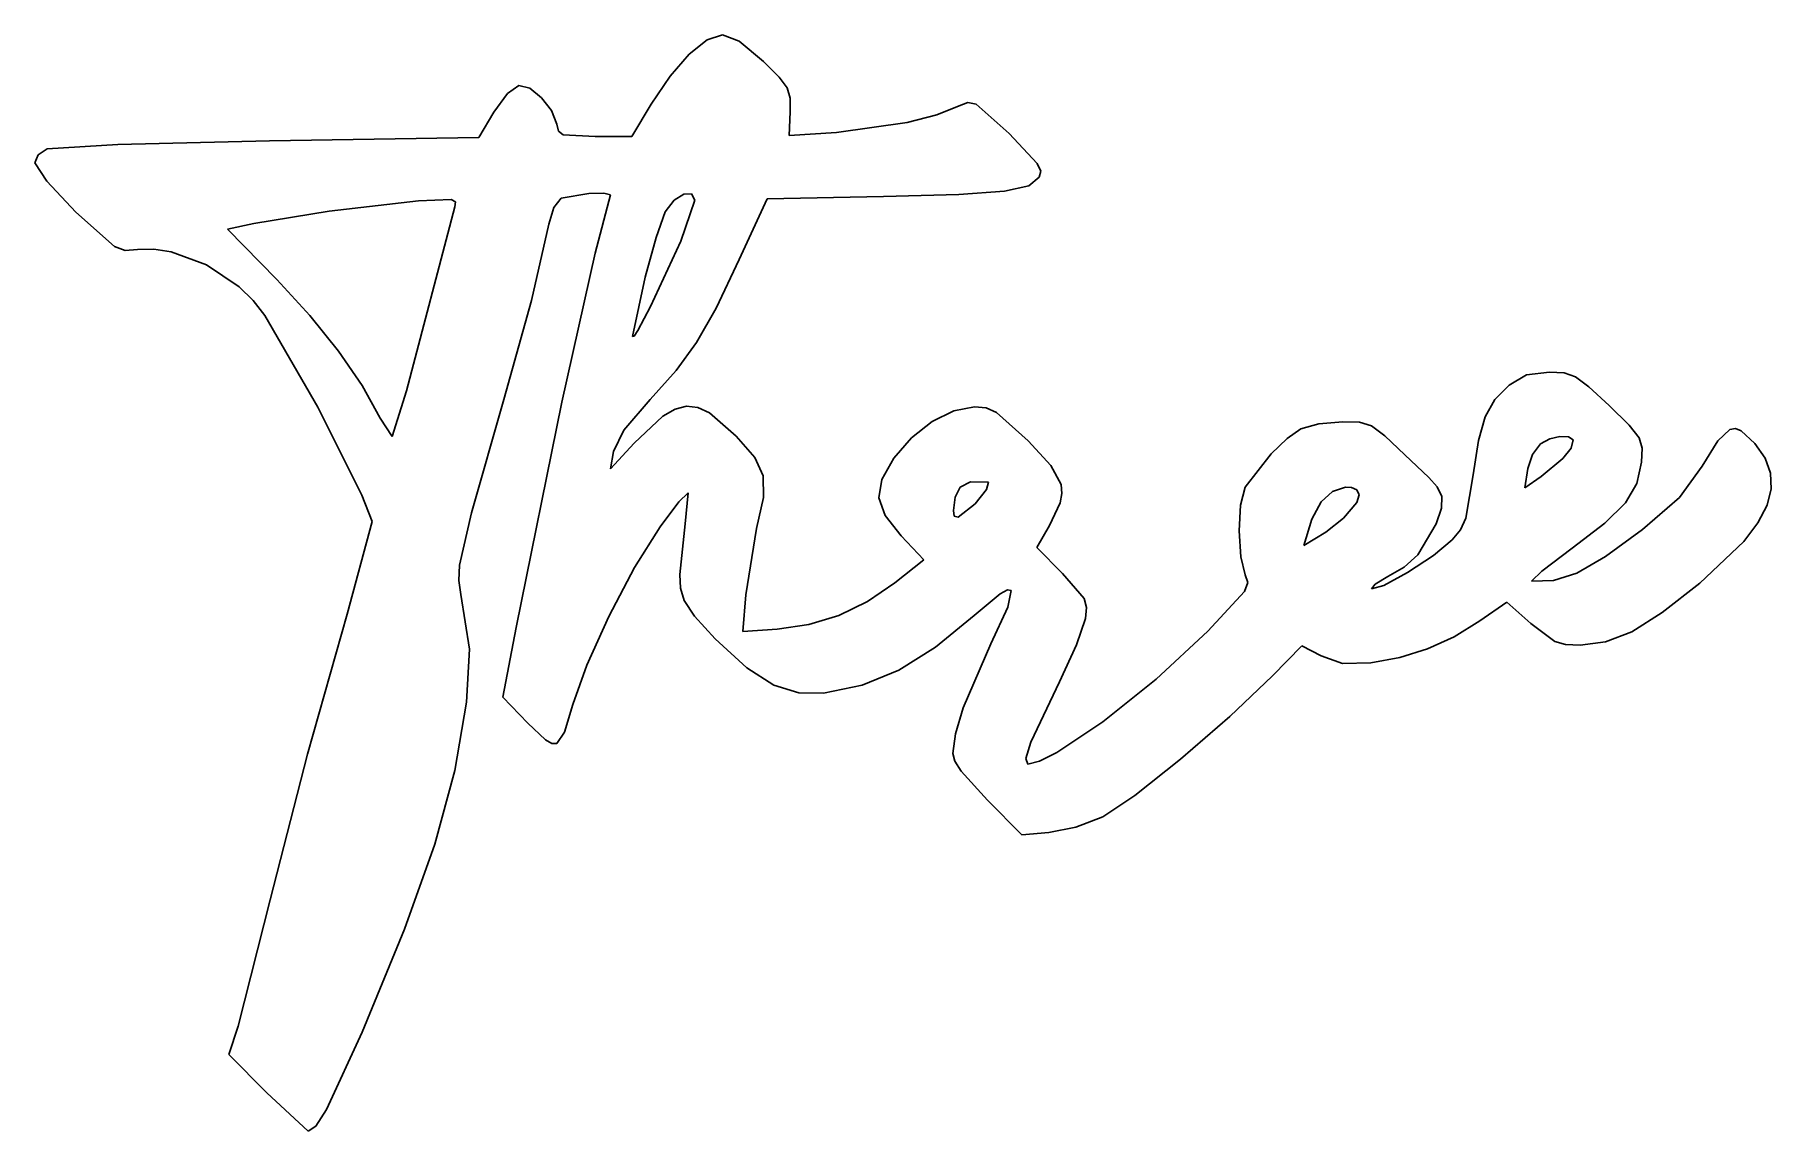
# Model space of a CAD drawing. Extents: x 3.5 to 102.3, y 2.9 to 65.3.
import ezdxf

# ---------------------------------------------------------------- set-up
doc = ezdxf.new("R2010")
doc.units = 0

msp = doc.modelspace()

# ---------------------------------------------------------------- linework, layer by layer
at = {"layer": 'Image'}
for p, q in [((41.756261, 64.997676), (42.61357, 65.28895)), ((42.61357, 65.28895), (43.558864, 64.921664)), ((40.7335, 64.18296), (41.756261, 64.997676)), ((43.558864, 64.921664), (44.94472, 63.76115)), ((39.636339, 62.933462), (40.7335, 64.18296)), ((44.94472, 63.76115), (45.835612, 62.875384)), ((30.388205, 61.952158), (31.035472, 62.407498)), ((31.035472, 62.407498), (31.655387, 62.242298)), ((31.655387, 62.242298), (32.33296, 61.707075)), ((38.55583, 61.33784), (39.636339, 62.933462)), ((45.835612, 62.875384), (46.303685, 62.260124)), ((46.303685, 62.260124), (46.475193, 61.679249)), ((29.617422, 60.888898), (30.388205, 61.952158)), ((32.33296, 61.707075), (32.900862, 60.972435)), ((37.4569, 59.5034), (38.55583, 61.33784)), ((46.475193, 61.679249), (46.47639, 60.89664)), ((54.801024, 60.726733), (56.080243, 61.235511)), ((56.080243, 61.235511), (56.577373, 61.4428)), ((56.577373, 61.4428), (57.041393, 61.347187)), ((57.041393, 61.347187), (58.914983, 59.670331)), ((28.770756, 59.452148), (29.617422, 60.888898)), ((32.900862, 60.972435), (33.191762, 60.208988)), ((46.47639, 60.89664), (46.418213, 59.55993)), ((49.095913, 59.735821), (53.119168, 60.287568)), ((53.119168, 60.287568), (54.801024, 60.726733)), ((8.227855, 59.047628), (16.853556, 59.261688)), ((16.853556, 59.261688), (28.770756, 59.452148)), ((33.191762, 60.208988), (33.288039, 59.811701)), ((33.288039, 59.811701), (33.561767, 59.60106)), ((33.561767, 59.60106), (35.371582, 59.503433)), ((35.371582, 59.503433), (37.4569, 59.5034)), ((46.418213, 59.55993), (49.095913, 59.735821)), ((58.914983, 59.670331), (60.517105, 57.959593)), ((3.5119, 58.00826), (3.71549, 58.458006)), ((3.71549, 58.458006), (4.224156, 58.800428)), ((4.224156, 58.800428), (8.227855, 59.047628)), ((4.200561, 56.967859), (3.5119, 58.00826)), ((60.517105, 57.959593), (60.718107, 57.520152)), ((60.718107, 57.520152), (60.634963, 57.190931)), ((5.85628, 55.1986), (4.200561, 56.967859)), ((58.657604, 56.394477), (56.059502, 56.209557)), ((60.031048, 56.702762), (58.657604, 56.394477)), ((60.634963, 57.190931), (60.031048, 56.702762)), ((25.34098, 55.836032), (20.258464, 55.248815)), ((24.6555, 45.0395), (27.40269, 55.5084)), ((27.200351, 55.921873), (25.34098, 55.836032)), ((27.431392, 55.789828), (27.200351, 55.921873)), ((27.40269, 55.5084), (27.431392, 55.789828)), ((33.025392, 55.45779), (32.748687, 54.504165)), ((33.446616, 55.985835), (33.025392, 55.45779)), ((35.012484, 56.249732), (33.446616, 55.985835)), ((35.873596, 56.27382), (35.012484, 56.249732)), ((35.388964, 52.87114), (36.247876, 56.18725)), ((36.247876, 56.18725), (35.873596, 56.27382)), ((39.866067, 55.879228), (39.368396, 55.211097)), ((40.41708, 56.227924), (39.866067, 55.879228)), ((40.2448, 53.545), (41.047406, 55.87333)), ((40.863503, 56.233764), (40.41708, 56.227924)), ((41.047406, 55.87333), (40.863503, 56.233764)), ((45.159103, 55.961416), (43.569453, 52.502986)), ((51.781613, 56.091481), (45.159103, 55.961416)), ((56.059502, 56.209557), (51.781613, 56.091481)), ((8.042768, 53.233837), (5.85628, 55.1986)), ((15.97493, 54.550232), (14.46801, 54.224703)), ((20.258464, 55.248815), (15.97493, 54.550232)), ((32.748687, 54.504165), (31.768144, 50.171484)), ((39.368396, 55.211097), (38.848904, 53.746019)), ((14.46801, 54.224703), (17.28005, 51.360733)), ((38.848904, 53.746019), (38.229236, 51.498913)), ((38.531178, 49.82123), (40.244796, 53.544997)), ((40.244796, 53.544997), (40.2448, 53.545)), ((8.65328, 53.018898), (8.042768, 53.233837)), ((9.353, 53.0648), (8.65328, 53.018898)), ((10.283704, 53.092929), (9.353, 53.0648)), ((11.268152, 52.948041), (10.283704, 53.092929)), ((13.276238, 52.2022), (11.268152, 52.948041)), ((33.476859, 44.389131), (35.388964, 52.87114)), ((43.569453, 52.502986), (42.251618, 49.744958)), ((15.13318, 50.953259), (13.276238, 52.2022)), ((17.28005, 51.360733), (19.154559, 49.326314)), ((38.229236, 51.498913), (37.510806, 48.116197)), ((15.928697, 50.179496), (15.13318, 50.953259)), ((16.5949, 49.3272), (15.928697, 50.179496)), ((31.768144, 50.171484), (30.182817, 44.545585)), ((37.813001, 48.470615), (38.531178, 49.82123)), ((42.251618, 49.744958), (41.14984, 47.7852)), ((19.602863, 44.112737), (16.5949, 49.3272)), ((19.154559, 49.326314), (20.784784, 47.298468)), ((37.594739, 48.138162), (37.813001, 48.470615)), ((37.510806, 48.116197), (37.594739, 48.138162)), ((41.14984, 47.7852), (39.991126, 46.194994)), ((20.784784, 47.298468), (22.132025, 45.329152)), ((39.991126, 46.194994), (38.502483, 44.545626)), ((87.343372, 45.358664), (88.331899, 45.94673)), ((88.331899, 45.94673), (89.638722, 46.097837)), ((89.638722, 46.097837), (90.477237, 46.05844)), ((90.477237, 46.05844), (91.133034, 45.834027)), ((91.133034, 45.834027), (91.88988, 45.26527)), ((22.132025, 45.329152), (23.15758, 43.470323)), ((23.829661, 42.428983), (24.655503, 45.039533)), ((24.655503, 45.039533), (24.6555, 45.0395)), ((30.182817, 44.545585), (28.339787, 38.100475)), ((38.502483, 44.545626), (37.013253, 42.802605)), ((85.980333, 43.554935), (86.532417, 44.535899)), ((86.532417, 44.535899), (87.343372, 45.358664)), ((91.88988, 45.26527), (93.031542, 44.192837)), ((22.1183, 39.0968), (19.602863, 44.112737)), ((23.15758, 43.470323), (23.829661, 42.428983)), ((30.890774, 31.56334), (33.476859, 44.389131)), ((37.588999, 42.056109), (39.225149, 43.59314)), ((39.225149, 43.59314), (39.920467, 43.996787)), ((39.920467, 43.996787), (40.575078, 44.159974)), ((40.575078, 44.159974), (41.219829, 44.084791)), ((41.219829, 44.084791), (41.885569, 43.773326)), ((41.885569, 43.773326), (43.403409, 42.44991)), ((54.538795, 43.289911), (55.777285, 43.901303)), ((55.777285, 43.901303), (56.955818, 44.122271)), ((56.955818, 44.122271), (57.614582, 44.065174)), ((57.614582, 44.065174), (58.20874, 43.809438)), ((58.20874, 43.809438), (60.005008, 42.195371)), ((85.601409, 42.200796), (85.980333, 43.554935)), ((93.031542, 44.192837), (94.167606, 43.074285)), ((37.013253, 42.802605), (36.428943, 41.582296)), ((53.361862, 42.365364), (54.538795, 43.289911)), ((74.737025, 42.313472), (75.513862, 42.870551)), ((75.513862, 42.870551), (76.535214, 43.156626)), ((76.535214, 43.156626), (77.890842, 43.275613)), ((77.890842, 43.275613), (78.839583, 43.244376)), ((78.839583, 43.244376), (79.529007, 43.036086)), ((79.529007, 43.036086), (80.283239, 42.478877)), ((80.283239, 42.478877), (81.426402, 41.400883)), ((94.167606, 43.074285), (94.740969, 42.364047)), ((99.222026, 42.193026), (99.904619, 42.839438)), ((99.904619, 42.839438), (100.22018, 42.885838)), ((100.22018, 42.885838), (100.5475, 42.76007)), ((100.5475, 42.76007), (101.324152, 42.029137)), ((36.247189, 40.594519), (37.588999, 42.056109)), ((36.428943, 41.582296), (36.247189, 40.594519)), ((43.403409, 42.44991), (44.451719, 41.235292)), ((52.367998, 41.204931), (53.361862, 42.365364)), ((60.005008, 42.195371), (61.288893, 40.79224)), ((73.820727, 41.441525), (74.737025, 42.313472)), ((85.309932, 40.258504), (85.601409, 42.200796)), ((89.13322, 42.024219), (88.681148, 41.405628)), ((89.663287, 42.312462), (89.13322, 42.024219)), ((90.240169, 42.442299), (89.663287, 42.312462)), ((90.730446, 42.418327), (90.240169, 42.442299)), ((90.394426, 41.178969), (90.878099, 41.77429)), ((91.0007, 42.245142), (90.730446, 42.418327)), ((90.878099, 41.77429), (91.000704, 42.245149)), ((91.000704, 42.245149), (91.0007, 42.245142)), ((94.740969, 42.364047), (94.922593, 41.76583)), ((94.922593, 41.76583), (94.883442, 40.983337)), ((98.326242, 40.746617), (99.222026, 42.193026)), ((101.324152, 42.029137), (101.905546, 41.201799)), ((44.451719, 41.235292), (44.940865, 40.19261)), ((51.678307, 39.98255), (52.367998, 41.204931)), ((61.288893, 40.79224), (61.870344, 39.710424)), ((72.343832, 39.561141), (73.820727, 41.441525)), ((81.426402, 41.400883), (82.792035, 40.108287)), ((88.408706, 40.609568), (88.239666, 39.521949)), ((88.681148, 41.405628), (88.408706, 40.609568)), ((89.171524, 40.155541), (90.394426, 41.178969)), ((94.883442, 40.983337), (94.616066, 39.762745)), ((97.038865, 38.967385), (98.326242, 40.746617)), ((101.905546, 41.201799), (102.217588, 40.348913)), ((44.940865, 40.19261), (44.948963, 38.965248)), ((51.506817, 38.949127), (51.678307, 39.98255)), ((56.134186, 39.55281), (55.846955, 38.981989)), ((56.72703, 39.863838), (56.134186, 39.55281)), ((57.741168, 39.833332), (56.72703, 39.863838)), ((57.626883, 39.422232), (57.741168, 39.833332)), ((61.870344, 39.710424), (61.919934, 39.200875)), ((72.081842, 38.539146), (72.343832, 39.561141)), ((78.036527, 39.547565), (77.307162, 39.308859)), ((78.379906, 39.542341), (78.036527, 39.547565)), ((78.685309, 39.398813), (78.379906, 39.542341)), ((82.792035, 40.108287), (83.253447, 39.567849)), ((83.253447, 39.567849), (83.528072, 39.022713)), ((84.889589, 37.792372), (85.309932, 40.258504)), ((88.239666, 39.521949), (89.171524, 40.155541)), ((94.616066, 39.762745), (93.969351, 38.662842)), ((102.217588, 40.348913), (102.255989, 39.459599)), ((22.7074, 37.5992), (22.1183, 39.0968)), ((40.141791, 38.723039), (39.070566, 37.30169)), ((40.667246, 39.23432), (40.141791, 38.723039)), ((40.502411, 37.46584), (40.667246, 39.23432)), ((44.948963, 38.965248), (44.554129, 37.19659)), ((51.868851, 37.940441), (51.506817, 38.949127)), ((55.846955, 38.981989), (55.749658, 38.233112)), ((56.013758, 37.851316), (56.992298, 38.61125)), ((56.992298, 38.61125), (56.9923, 38.611242)), ((56.9923, 38.611242), (57.626883, 39.422232)), ((61.82065, 38.664694), (61.211098, 37.369821)), ((61.919934, 39.200875), (61.82065, 38.664694)), ((71.995825, 37.062784), (72.081842, 38.539146)), ((76.668153, 38.725866), (76.122957, 37.72607)), ((77.307162, 39.308859), (76.668153, 38.725866)), ((77.929979, 37.790602), (78.694697, 38.684393)), ((78.830863, 39.11387), (78.685309, 39.398813)), ((78.694697, 38.684393), (78.6947, 38.6844)), ((78.6947, 38.6844), (78.830863, 39.11387)), ((83.528072, 39.022713), (83.500908, 38.368089)), ((93.969351, 38.662842), (92.793312, 37.49721)), ((94.939582, 37.147817), (97.038865, 38.967385)), ((102.016461, 38.522978), (101.494716, 37.528171)), ((102.255989, 39.459599), (102.016461, 38.522978)), ((21.27812, 32.32351), (22.7074, 37.5992)), ((28.339787, 38.100475), (27.659973, 35.110814)), ((52.779734, 36.792271), (51.868851, 37.940441)), ((55.749658, 38.233112), (55.801135, 37.905072)), ((55.801135, 37.905072), (56.013758, 37.851316)), ((76.122957, 37.72607), (75.675027, 36.236955)), ((76.930087, 37.000653), (77.929979, 37.790602)), ((83.500908, 38.368089), (83.19817, 37.47643)), ((84.582516, 37.136453), (84.889589, 37.792372)), ((101.494716, 37.528171), (100.686467, 36.464298)), ((39.070566, 37.30169), (37.619695, 34.978043)), ((40.200778, 34.58358), (40.502411, 37.46584)), ((44.554129, 37.19659), (43.946355, 33.43411)), ((54.069784, 35.413111), (52.779734, 36.792271)), ((61.211098, 37.369821), (60.497088, 36.120701)), ((72.085258, 35.585695), (71.995825, 37.062784)), ((75.675027, 36.236955), (76.930087, 37.000653)), ((83.19817, 37.47643), (82.167832, 35.702563)), ((83.047917, 35.665178), (84.109062, 36.551074)), ((84.109062, 36.551074), (84.582516, 37.136453)), ((92.793312, 37.49721), (90.937962, 36.079427)), ((92.820819, 35.607997), (94.939582, 37.147817)), ((60.497088, 36.120701), (61.960368, 34.639021)), ((72.349618, 34.561521), (72.085258, 35.585695)), ((82.167832, 35.702563), (81.375339, 34.999962)), ((81.578579, 34.692253), (83.047917, 35.665178)), ((90.937962, 36.079427), (89.201492, 34.774727)), ((91.201275, 34.670251), (92.820819, 35.607997)), ((100.686467, 36.464298), (98.193302, 34.085837)), ((27.659973, 35.110814), (27.624902, 34.245805)), ((37.619695, 34.978043), (36.150016, 32.192854)), ((40.226335, 33.810552), (40.200778, 34.58358)), ((52.426964, 34.119861), (54.069784, 35.413111)), ((61.960368, 34.639021), (63.181229, 33.21703)), ((72.494838, 34.130441), (72.349618, 34.561521)), ((80.22942, 33.953231), (81.578579, 34.692253)), ((81.375339, 34.999962), (80.460622, 34.479583)), ((89.201492, 34.774727), (88.628512, 34.214597)), ((89.873117, 34.237983), (91.201275, 34.670251)), ((27.624902, 34.245805), (27.747679, 33.443815)), ((40.435251, 33.100715), (40.226335, 33.810552)), ((50.858, 33.044025), (52.426964, 34.119861)), ((58.821104, 33.716096), (58.40358, 33.49282)), ((59.030933, 33.66856), (58.821104, 33.716096)), ((58.842947, 32.734398), (59.030933, 33.66856)), ((70.215948, 31.364401), (72.299873, 33.622076)), ((72.299873, 33.622076), (72.494838, 34.130441)), ((79.73906, 34.041238), (79.528812, 33.769044)), ((79.528812, 33.769044), (80.22942, 33.953231)), ((80.460622, 34.479583), (79.73906, 34.041238)), ((88.628512, 34.214597), (89.873117, 34.237983)), ((98.193302, 34.085837), (96.058557, 32.416851)), ((27.747679, 33.443815), (28.236349, 30.348159)), ((41.025898, 32.219331), (40.435251, 33.100715)), ((43.946355, 33.43411), (43.783044, 31.3537)), ((49.237393, 32.253289), (50.858, 33.044025)), ((58.40358, 33.49282), (56.930008, 32.26048)), ((57.870502, 30.63703), (58.842947, 32.734398)), ((63.181229, 33.21703), (63.311235, 32.709858)), ((63.311235, 32.709858), (63.252348, 32.078141)), ((87.223882, 33.022407), (85.687352, 31.946067)), ((88.575172, 31.799007), (87.223882, 33.022407)), ((19.02255, 24.36676), (21.27812, 32.32351)), ((36.150016, 32.192854), (34.90074, 29.433883)), ((42.196648, 30.93166), (41.025898, 32.219331)), ((45.731374, 31.483861), (47.537673, 31.736838)), ((47.537673, 31.736838), (49.237393, 32.253289)), ((56.930008, 32.26048), (54.740697, 30.453542)), ((63.252348, 32.078141), (62.747488, 30.578761)), ((85.687352, 31.946067), (84.23052, 31.04848)), ((89.945221, 30.769782), (88.575172, 31.799007)), ((96.058557, 32.416851), (94.328774, 31.334711)), ((30.129006, 27.61223), (30.890774, 31.56334)), ((43.998047, 29.280393), (42.196648, 30.93166)), ((43.783044, 31.3537), (45.731374, 31.483861)), ((56.308825, 26.99473), (57.870502, 30.63703)), ((67.274359, 28.635688), (70.215948, 31.364401)), ((84.23052, 31.04848), (82.712052, 30.354075)), ((90.563946, 30.610191), (89.945221, 30.769782)), ((92.831919, 30.750576), (91.395962, 30.575607)), ((94.328774, 31.334711), (92.831919, 30.750576)), ((28.236349, 30.348159), (28.065453, 27.317025)), ((54.740697, 30.453542), (52.646976, 29.147376)), ((62.747488, 30.578761), (61.774228, 28.489331)), ((75.554052, 30.527183), (73.893512, 28.825133)), ((76.657722, 29.951916), (75.554052, 30.527183)), ((77.877002, 29.521202), (76.657722, 29.951916)), ((81.129572, 29.86194), (79.480702, 29.571167)), ((82.712052, 30.354075), (81.129572, 29.86194)), ((91.395962, 30.575607), (90.563946, 30.610191)), ((34.90074, 29.433883), (34.111076, 27.18889)), ((45.548256, 28.290748), (43.998047, 29.280393)), ((52.646976, 29.147376), (50.55283, 28.292435)), ((73.893512, 28.825133), (71.460797, 26.504834)), ((79.480702, 29.571167), (77.877002, 29.521202)), ((46.964061, 27.848436), (45.548256, 28.290748)), ((48.362248, 27.83917), (46.964061, 27.848436)), ((50.55283, 28.292435), (48.362248, 27.83917)), ((61.774228, 28.489331), (60.154997, 25.05026)), ((64.238674, 26.208116), (67.274359, 28.635688)), ((28.065453, 27.317025), (27.395012, 23.438869)), ((31.556706, 26.13078), (30.129006, 27.61223)), ((34.111076, 27.18889), (33.644561, 25.625828)), ((55.87557, 25.516151), (56.308825, 26.99473)), ((32.562345, 25.177538), (31.556706, 26.13078)), ((61.632126, 24.468159), (64.238674, 26.208116)), ((71.460797, 26.504834), (68.655764, 24.074451)), ((32.912475, 24.98012), (32.562345, 25.177538)), ((33.193307, 24.982299), (32.912475, 24.98012)), ((33.644561, 25.625828), (33.193307, 24.982299)), ((55.722992, 24.40795), (55.87557, 25.516151)), ((60.154997, 25.05026), (59.875246, 24.123809)), ((16.89857, 16.08496), (19.02255, 24.36676)), ((55.835863, 23.976982), (55.722992, 24.40795)), ((56.187556, 23.406776), (55.835863, 23.976982)), ((59.875246, 24.123809), (59.977948, 23.802291)), ((59.977948, 23.802291), (60.653289, 23.97681)), ((60.653289, 23.97681), (61.632126, 24.468159)), ((68.655764, 24.074451), (66.057492, 22.015148)), ((27.395012, 23.438869), (26.258758, 19.257859)), ((57.685882, 21.74207), (56.187556, 23.406776)), ((59.648772, 19.77918), (57.685882, 21.74207)), ((66.057492, 22.015148), (64.245062, 20.808093)), ((64.245062, 20.808093), (62.713459, 20.215898)), ((61.181292, 19.906267), (59.648772, 19.77918)), ((62.713459, 20.215898), (61.181292, 19.906267)), ((26.258758, 19.257859), (24.544037, 14.417506)), ((15.07135, 8.8883), (16.89857, 16.08496)), ((24.544037, 14.417506), (22.138193, 8.561325)), ((14.54182, 7.29233), (15.07135, 8.8883)), ((22.138193, 8.561325), (20.100648, 4.161001)), ((16.7108, 5.10511), (14.54182, 7.29233)), ((16.710803, 5.105015), (16.7108, 5.10511)), ((19.054333, 2.917795), (16.710803, 5.105015)), ((20.100648, 4.161001), (19.487946, 3.207637)), ((19.487946, 3.207637), (19.054333, 2.917795))]:
    msp.add_line(p, q, dxfattribs=at)

doc.saveas('drawing.dxf')
